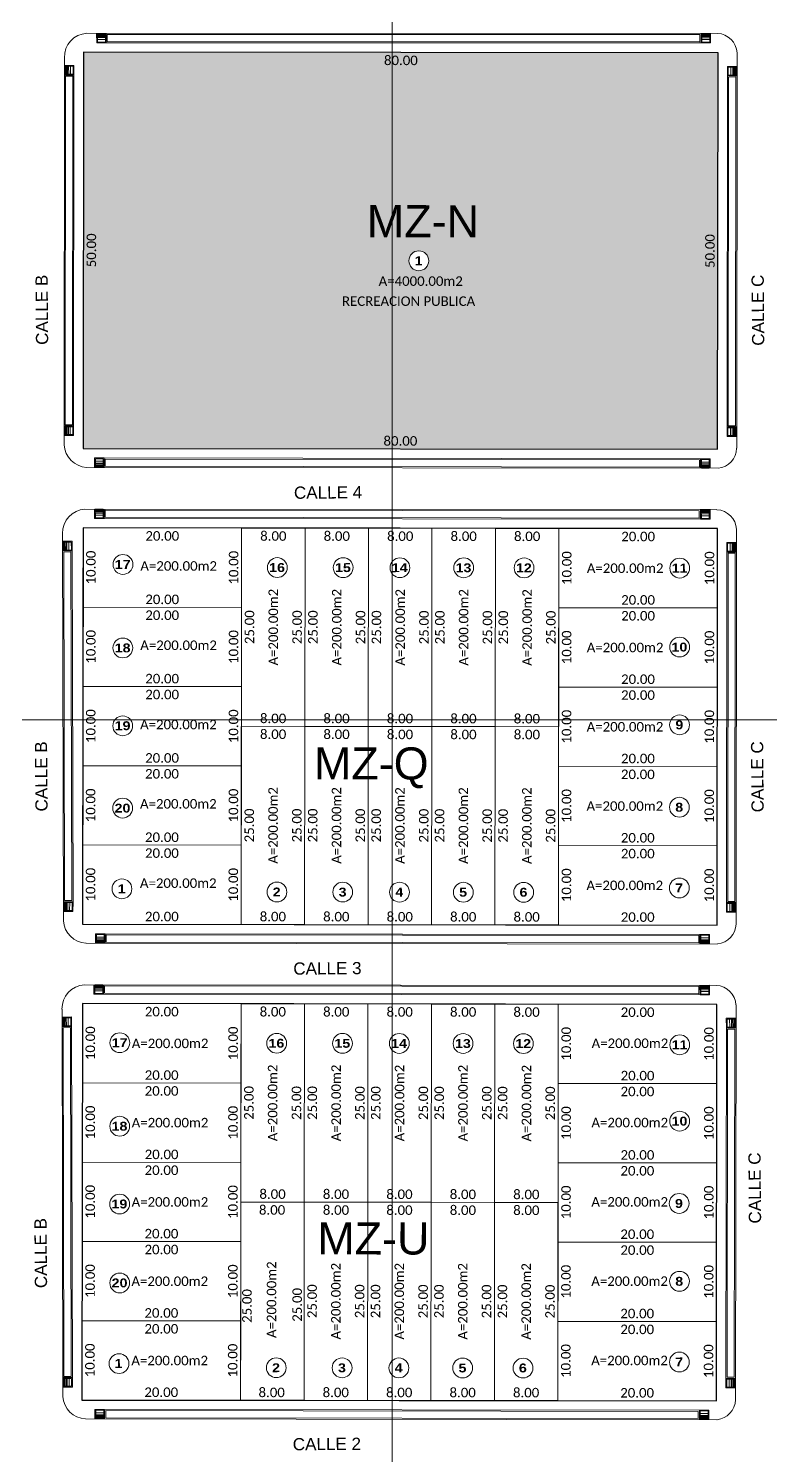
# Model space of a CAD drawing. Header units: inches. Extents: x 0 to 280406, y 0 to 9336832.
# Drawn here: x 279704.2 to 279797.7, y 9336057.2 to 9336237.2 of the extents above; entities that cross this region are included whole.
import ezdxf
from ezdxf.enums import TextEntityAlignment as Align

# ---------------------------------------------------------------- set-up
doc = ezdxf.new("R2010")
doc.units = ezdxf.units.IN
doc.header["$MEASUREMENT"] = 0
doc.linetypes.add('ACAD_ISO04W100', pattern=[30, 24, -3, 0, -3])
for name, color, linetype, lineweight in [('00-DISEÑO LOTES JOSE', 5, 'Continuous', 20), ('circulos', 7, 'Continuous', 15), ('corte vias', 21, 'ACAD_ISO04W100', 0), ('LOTES', 1, 'Continuous', 30), ('manzanas', 5, 'Continuous', 30), ('MANZANAS-ORIGINALES', 147, 'Continuous', 9), ('nombre de calles', 30, 'Continuous', 30), ('numero lote', 7, 'Continuous', 20)]:
    doc.layers.add(name, color=color, linetype=linetype, lineweight=lineweight)
for name, color, linetype in [('COORD', 7, 'Continuous'), ('Cotas', 7, 'Continuous'), ('GRILLA', 7, 'Continuous'), ('textc', 255, 'Continuous')]:
    doc.layers.add(name, color=color, linetype=linetype)
doc.styles.add('Legend', font='calibri.ttf')
doc.styles.add('SAMUEL', font='')
doc.styles.get("Standard").update_dxf_attribs({"font": 'arial.ttf'})
doc.styles.add('ttt', font='swissko.ttf')
doc.styles.get('SAMUEL').set_extended_font_data('Arial Black')
doc.dimstyles.get("Standard").update_dxf_attribs({"dimtxt": 0.18, "dimasz": 0.18, "dimexe": 0.18, "dimexo": 0.0625, "dimgap": 0.09, "dimtad": 0, "dimtih": 1, "dimtoh": 1, "dimdec": 4, "dimzin": 0, "dimdsep": 46, "dimtxsty": 'Standard', "dimcen": 0.09, "dimadec": 0, "dimazin": 0, "dimtfac": 1, "dimtdec": 4, "dimtofl": 0, "dimtmove": 0, "dimatfit": 3, "dimfxl": 1, "dimtolj": 1, "dimtzin": 0, "dimarcsym": 0})

# ---------------------------------------------------------------- blocks, each defined once
blk = doc.blocks.new('ACERAAA')
at = {"layer": 'corte vias', "lineweight": 20}
for p, q in [((293748.46, 9336030.31), (293748.47, 9336029.11)), ((293749.67, 9336029.12), (293749.66, 9336030.31)), ((293824.88, 9336029.12), (293824.87, 9336030.33)), ((293826.07, 9336030.33), (293826.08, 9336029.13)), ((293748.47, 9336029.11), (293749.67, 9336029.12)), ((293826.08, 9336029.13), (293824.88, 9336029.12)), ((293745.64, 9336026.25), (293744.45, 9336026.24)), ((293744.45, 9336025.04), (293745.65, 9336025.05)), ((293745.65, 9336025.05), (293745.64, 9336026.25)), ((293828.2, 9336026.18), (293829.42, 9336026.19)), ((293828.21, 9336024.98), (293828.2, 9336026.18)), ((293829.42, 9336024.99), (293828.21, 9336024.98)), ((293744.6, 9335980.77), (293745.81, 9335980.77)), ((293745.81, 9335980.77), (293745.81, 9335979.57)), ((293829.42, 9335980.77), (293828.21, 9335980.77)), ((293828.21, 9335980.77), (293828.21, 9335979.57)), ((293745.81, 9335979.57), (293744.6, 9335979.57)), ((293828.21, 9335979.57), (293829.42, 9335979.57)), ((293748.66, 9335975.55), (293748.66, 9335976.75)), ((293748.66, 9335976.75), (293749.86, 9335976.75)), ((293749.86, 9335976.75), (293749.86, 9335975.55)), ((293826.07, 9335976.75), (293824.87, 9335976.75)), ((293824.87, 9335976.75), (293824.87, 9335975.55)), ((293826.07, 9335975.55), (293826.07, 9335976.75))]:
    blk.add_line(p, q, dxfattribs=at)
at = {"layer": 'MANZANAS-ORIGINALES'}
for p, q in [((293747.26, 9336030.31), (293826.94, 9336030.33)), ((293748.56, 9336030.32), (293748.57, 9336029.21)), ((293748.56, 9336030.29), (293749.56, 9336030.3)), ((293748.56, 9336030.21), (293749.56, 9336030.22)), ((293749.57, 9336029.22), (293749.56, 9336030.31)), ((293749.67, 9336029.12), (293749.66, 9336030.31)), ((293824.88, 9336029.12), (293824.87, 9336030.33)), ((293824.88, 9336029.12), (293824.87, 9336030.33)), ((293824.88, 9336029.12), (293824.87, 9336030.33)), ((293824.98, 9336029.22), (293824.97, 9336030.33)), ((293825.97, 9336030.31), (293824.97, 9336030.3)), ((293825.97, 9336030.23), (293824.97, 9336030.22)), ((293825.97, 9336030.33), (293825.98, 9336029.23)), ((293748.56, 9336030.13), (293749.56, 9336030.14)), ((293748.56, 9336030.05), (293749.56, 9336030.06)), ((293748.56, 9336029.91), (293749.56, 9336029.92)), ((293748.56, 9336029.77), (293749.56, 9336029.78)), ((293748.57, 9336029.53), (293749.57, 9336029.54)), ((293748.57, 9336029.21), (293749.57, 9336029.22)), ((293749.67, 9336029.12), (293824.88, 9336029.12)), ((293749.81, 9336030.17), (293824.72, 9336030.17)), ((293749.82, 9336029.27), (293749.81, 9336030.17)), ((293749.82, 9336029.27), (293824.72, 9336029.27)), ((293824.72, 9336029.27), (293824.72, 9336030.18)), ((293825.97, 9336030.15), (293824.97, 9336030.14)), ((293825.97, 9336030.07), (293824.97, 9336030.06)), ((293825.97, 9336029.93), (293824.97, 9336029.92)), ((293825.97, 9336029.79), (293824.97, 9336029.78)), ((293825.98, 9336029.55), (293824.98, 9336029.54)), ((293825.98, 9336029.23), (293824.98, 9336029.22)), ((293744.6, 9335978.37), (293744.44, 9336027.23)), ((293829.42, 9335978.06), (293829.42, 9336027.87)), ((293745.54, 9336026.15), (293744.45, 9336026.14)), ((293744.45, 9336025.14), (293745.55, 9336025.15)), ((293745.65, 9336025.05), (293744.45, 9336025.04)), ((293744.47, 9336025.14), (293744.46, 9336026.14)), ((293744.55, 9336025.14), (293744.54, 9336026.14)), ((293745.5, 9336024.9), (293744.6, 9336024.89)), ((293744.74, 9335980.92), (293744.6, 9336024.89)), ((293744.63, 9336025.14), (293744.62, 9336026.14)), ((293744.71, 9336025.14), (293744.7, 9336026.14)), ((293744.85, 9336025.14), (293744.84, 9336026.14)), ((293744.99, 9336025.15), (293744.98, 9336026.15)), ((293745.23, 9336025.15), (293745.22, 9336026.15)), ((293745.5, 9336024.9), (293745.65, 9335980.92)), ((293745.55, 9336025.15), (293745.54, 9336026.15)), ((293745.65, 9336025.05), (293745.81, 9335980.77)), ((293828.21, 9336024.98), (293829.42, 9336024.99)), ((293828.21, 9335980.77), (293828.21, 9336024.98)), ((293828.23, 9336024.98), (293829.42, 9336024.99)), ((293828.3, 9336026.08), (293829.42, 9336026.09)), ((293828.3, 9336025.08), (293828.3, 9336026.08)), ((293829.42, 9336025.09), (293828.3, 9336025.08)), ((293828.36, 9336024.83), (293829.26, 9336024.84)), ((293828.36, 9335980.92), (293828.36, 9336024.83)), ((293828.62, 9336025.08), (293828.62, 9336026.08)), ((293828.86, 9336025.08), (293828.86, 9336026.08)), ((293829, 9336025.08), (293829, 9336026.08)), ((293829.14, 9336025.08), (293829.14, 9336026.08)), ((293829.22, 9336025.08), (293829.22, 9336026.08)), ((293829.26, 9335980.92), (293829.26, 9336024.84)), ((293829.3, 9336025.09), (293829.3, 9336026.09)), ((293829.38, 9336025.09), (293829.38, 9336026.09)), ((293745.81, 9335980.77), (293744.59, 9335980.77)), ((293744.59, 9335980.67), (293745.71, 9335980.67)), ((293744.63, 9335980.67), (293744.63, 9335979.67)), ((293744.71, 9335980.67), (293744.71, 9335979.67)), ((293745.65, 9335980.92), (293744.74, 9335980.92)), ((293744.79, 9335980.67), (293744.79, 9335979.67)), ((293744.87, 9335980.67), (293744.87, 9335979.67)), ((293745.01, 9335980.67), (293745.01, 9335979.67)), ((293745.15, 9335980.67), (293745.15, 9335979.67)), ((293745.39, 9335980.67), (293745.39, 9335979.67)), ((293745.71, 9335980.67), (293745.71, 9335979.67)), ((293828.21, 9335980.77), (293829.42, 9335980.77)), ((293828.23, 9335980.77), (293829.42, 9335980.77)), ((293829.42, 9335980.67), (293828.31, 9335980.67)), ((293828.31, 9335980.67), (293828.31, 9335979.67)), ((293828.36, 9335980.92), (293829.26, 9335980.92)), ((293828.63, 9335980.67), (293828.63, 9335979.67)), ((293828.87, 9335980.67), (293828.87, 9335979.67)), ((293829.01, 9335980.67), (293829.01, 9335979.67)), ((293829.15, 9335980.67), (293829.15, 9335979.67)), ((293829.23, 9335980.67), (293829.23, 9335979.67)), ((293829.31, 9335980.67), (293829.31, 9335979.67)), ((293829.39, 9335980.67), (293829.39, 9335979.67)), ((293745.71, 9335979.67), (293744.6, 9335979.67)), ((293828.31, 9335979.67), (293829.42, 9335979.67)), ((293748.76, 9335975.55), (293748.76, 9335976.65)), ((293748.76, 9335976.65), (293749.76, 9335976.65)), ((293748.76, 9335976.33), (293749.76, 9335976.33)), ((293749.76, 9335976.65), (293749.76, 9335975.55)), ((293749.86, 9335976.75), (293824.87, 9335976.75)), ((293749.86, 9335976.75), (293749.86, 9335975.55)), ((293750.01, 9335976.6), (293824.72, 9335976.6)), ((293750.01, 9335976.6), (293750.01, 9335975.7)), ((293824.72, 9335976.6), (293824.72, 9335975.7)), ((293824.72, 9335976.6), (293824.72, 9335975.7)), ((293824.87, 9335976.75), (293824.87, 9335975.55)), ((293824.87, 9335976.75), (293824.87, 9335975.55)), ((293825.97, 9335976.65), (293824.97, 9335976.65)), ((293824.97, 9335976.65), (293824.97, 9335975.55)), ((293825.97, 9335976.33), (293824.97, 9335976.33)), ((293825.97, 9335975.55), (293825.97, 9335976.65)), ((293747.46, 9335975.55), (293827.09, 9335975.55)), ((293748.76, 9335976.09), (293749.76, 9335976.09)), ((293748.76, 9335975.95), (293749.76, 9335975.95)), ((293748.76, 9335975.81), (293749.76, 9335975.81)), ((293748.76, 9335975.73), (293749.76, 9335975.73)), ((293748.76, 9335975.65), (293749.76, 9335975.65)), ((293748.76, 9335975.57), (293749.76, 9335975.57)), ((293750.01, 9335975.7), (293824.72, 9335975.7)), ((293825.97, 9335976.09), (293824.97, 9335976.09)), ((293825.97, 9335975.95), (293824.97, 9335975.95)), ((293825.97, 9335975.81), (293824.97, 9335975.81)), ((293825.97, 9335975.73), (293824.97, 9335975.73)), ((293825.97, 9335975.65), (293824.97, 9335975.65)), ((293825.97, 9335975.57), (293824.97, 9335975.57))]:
    blk.add_line(p, q, dxfattribs=at)
for centre, radius, start, end in [((293747.46, 9336027.3), 3.02, 93.7901, 181.4016), ((293826.8, 9336027.7), 2.63, 3.6928, 86.8985), ((293747.65, 9335978.6), 3.06, 184.403, 266.3125), ((293826.82, 9335978.14), 2.6, 275.921, 358.3389)]:
    blk.add_arc(centre, radius, start, end, dxfattribs=at)
blk = doc.blocks.new('*D16')
at = {"layer": 'COORD', "color": 0, "lineweight": -2, "transparency": 16777216}
blk.add_line((279750, 9336616.04), (279750, 9336600.44), dxfattribs=at)
at = {"layer": 'Defpoints', "color": 0, "transparency": 16777216}
for p in [(279750, 9336616.1), (279750, 9336615.1), (0, 0)]:
    blk.add_point(p, dxfattribs=at)
at = {"layer": 'COORD', "color": 0, "lineweight": 0, "transparency": 16777216, "insert": (279747.47, 9336607.27), "char_height": 3, "attachment_point": 5, "rotation": 90}
blk.add_mtext('\\A1;279750', dxfattribs=at)
blk = doc.blocks.new('*D18')
at = {"layer": 'COORD', "color": 0, "lineweight": -2, "transparency": 16777216}
blk.add_line((279900, 9336616.04), (279900, 9336600.44), dxfattribs=at)
at = {"layer": 'Defpoints', "color": 0, "transparency": 16777216}
for p in [(279900, 9336616.1), (279900, 9336615.1), (0, 0)]:
    blk.add_point(p, dxfattribs=at)
at = {"layer": 'COORD', "color": 0, "lineweight": 0, "transparency": 16777216, "insert": (279897.47, 9336607.27), "char_height": 3, "attachment_point": 5, "rotation": 90}
blk.add_mtext('\\A1;279900', dxfattribs=at)
blk = doc.blocks.new('*D22')
at = {"layer": 'COORD', "color": 0, "lineweight": -2, "transparency": 16777216}
blk.add_line((279995.36, 9336150), (279977.48, 9336150), dxfattribs=at)
at = {"layer": 'Defpoints', "color": 0, "transparency": 16777216}
for p in [(279994.42, 9336150), (279995.42, 9336150), (0, 0)]:
    blk.add_point(p, dxfattribs=at)
at = {"layer": 'COORD', "color": 0, "lineweight": 0, "transparency": 16777216, "insert": (279985.45, 9336152.53), "char_height": 3, "attachment_point": 5}
blk.add_mtext('\\A1;9336150', dxfattribs=at)
blk = doc.blocks.new('*D24')
at = {"layer": 'COORD', "color": 0, "lineweight": -2, "transparency": 16777216}
blk.add_line((279995.36, 9336300), (279977.48, 9336300), dxfattribs=at)
at = {"layer": 'Defpoints', "color": 0, "transparency": 16777216}
for p in [(279994.42, 9336300), (279995.42, 9336300), (0, 0)]:
    blk.add_point(p, dxfattribs=at)
at = {"layer": 'COORD', "color": 0, "lineweight": 0, "transparency": 16777216, "insert": (279985.45, 9336302.53), "char_height": 3, "attachment_point": 5}
blk.add_mtext('\\A1;9336300', dxfattribs=at)
blk = doc.blocks.new('*D26')
at = {"layer": 'COORD', "color": 0, "lineweight": -2, "transparency": 16777216}
blk.add_line((279995.36, 9336450), (279977.48, 9336450), dxfattribs=at)
at = {"layer": 'Defpoints', "color": 0, "transparency": 16777216}
for p in [(279994.42, 9336450), (279995.42, 9336450), (0, 0)]:
    blk.add_point(p, dxfattribs=at)
at = {"layer": 'COORD', "color": 0, "lineweight": 0, "transparency": 16777216, "insert": (279985.45, 9336452.53), "char_height": 3, "attachment_point": 5}
blk.add_mtext('\\A1;9336450', dxfattribs=at)
blk = doc.blocks.new('*D28')
at = {"layer": 'COORD', "color": 0, "lineweight": -2, "transparency": 16777216}
blk.add_line((279995.36, 9336600), (279977.48, 9336600), dxfattribs=at)
at = {"layer": 'Defpoints', "color": 0, "transparency": 16777216}
for p in [(279994.42, 9336600), (279995.42, 9336600), (0, 0)]:
    blk.add_point(p, dxfattribs=at)
at = {"layer": 'COORD', "color": 0, "lineweight": 0, "transparency": 16777216, "insert": (279985.45, 9336602.53), "char_height": 3, "attachment_point": 5}
blk.add_mtext('\\A1;9336600', dxfattribs=at)

msp = doc.modelspace()

# ---------------------------------------------------------------- hatches: boundary and pattern name
at = {"layer": 'manzanas'}
h = msp.add_hatch(color=3, dxfattribs=at)
h.dxf.hatch_style = 1
h.paths.add_polyline_path([(279791.1, 9336234.12), (279711.1, 9336234.22), (279711.04, 9336184.22), (279791.04, 9336184.12)])
h.paths.add_polyline_path([(279752.11, 9336207.89, -1), (279754.61, 9336207.89, -1)], flags=16)
h.paths.add_polyline_path([(279743.18, 9336201.8), (279743.18, 9336203.8), (279763.47, 9336203.8), (279763.47, 9336201.8)], flags=24)
h.paths.add_polyline_path([(279747.84, 9336204.33), (279747.84, 9336206.33), (279761.32, 9336206.33), (279761.32, 9336204.33)], flags=24)
h.paths.add_polyline_path([(279713.06, 9336206.66), (279711.06, 9336206.66), (279711.07, 9336212.26), (279713.07, 9336212.26)], flags=24)
h.paths.add_polyline_path([(279748.54, 9336232.17), (279748.54, 9336234.17), (279754.14, 9336234.16), (279754.14, 9336232.16)], flags=24)
h.paths.add_polyline_path([(279791.06, 9336206.56), (279789.06, 9336206.57), (279789.07, 9336212.17), (279791.07, 9336212.16)], flags=24)
h.paths.add_polyline_path([(279748.48, 9336184.17), (279748.48, 9336186.17), (279754.08, 9336186.16), (279754.08, 9336184.16)], flags=24)
h.paths.add_polyline_path([(279752.44, 9336206.95), (279752.43, 9336208.82), (279753.45, 9336208.83), (279753.45, 9336206.96)], flags=8)
h.paths.add_polyline_path([(279745.44, 9336209.51), (279745.45, 9336216.27), (279764.37, 9336216.25), (279764.37, 9336209.49)], flags=24)

# ---------------------------------------------------------------- linework, layer by layer
at = {"layer": '00-DISEÑO LOTES JOSE', "color": 1, "ltscale": 2}
for points in [[(279790.01, 9336116.51), (279790.88, 9336116.5)], [(279793.36, 9336112.36), (279793.36, 9336114.04)], [(279708.48, 9336065.84), (279708.48, 9336064.64)]]:
    msp.add_lwpolyline(points, dxfattribs=at)
at = {"layer": 'circulos', "color": 250}
for centre in [(279753.36, 9336207.89), (279716.06, 9336169.59), (279735.52, 9336169.2), (279743.82, 9336169.19), (279750.98, 9336169.18), (279759.02, 9336169.17), (279766.63, 9336169.16), (279786.26, 9336169.13), (279716.04, 9336159.06), (279786.25, 9336159.17), (279716.03, 9336149.24), (279786.24, 9336149.36), (279716.02, 9336138.86), (279786.22, 9336138.97), (279715.93, 9336128.68), (279735.47, 9336128.28), (279743.77, 9336128.27), (279750.93, 9336128.26), (279758.98, 9336128.25), (279766.58, 9336128.24), (279786.21, 9336128.79), (279715.66, 9336109.27), (279735.44, 9336109.2), (279743.74, 9336109.19), (279750.9, 9336109.18), (279758.94, 9336109.17), (279766.55, 9336109.16), (279786.26, 9336109.01), (279786.25, 9336099.38), (279715.65, 9336098.74), (279715.64, 9336088.92), (279786.19, 9336089), (279715.65, 9336078.97), (279786.23, 9336079.18), (279715.56, 9336068.8), (279786.22, 9336069), (279735.39, 9336068.28), (279743.69, 9336068.27), (279750.85, 9336068.26), (279758.89, 9336068.25), (279766.5, 9336068.24)]:
    msp.add_circle(centre, 1.25, dxfattribs=at)
at = {"layer": 'corte vias', "lineweight": 20}
for p, q in [((279712.74, 9336236.58), (279712.75, 9336235.38)), ((279712.75, 9336235.38), (279713.95, 9336235.38)), ((279713.95, 9336235.38), (279713.94, 9336236.58)), ((279788.96, 9336235.36), (279788.95, 9336236.57)), ((279790.16, 9336235.37), (279788.96, 9336235.36)), ((279790.15, 9336236.57), (279790.16, 9336235.37)), ((279709.87, 9336232.52), (279708.68, 9336232.51)), ((279709.88, 9336231.32), (279709.87, 9336232.52)), ((279792.27, 9336232.41), (279793.49, 9336232.42)), ((279792.28, 9336231.22), (279792.27, 9336232.41)), ((279708.68, 9336231.31), (279709.88, 9336231.32)), ((279793.49, 9336231.22), (279792.28, 9336231.22)), ((279708.63, 9336187.06), (279709.84, 9336187.06)), ((279709.84, 9336187.06), (279709.83, 9336185.86)), ((279793.44, 9336186.94), (279792.23, 9336186.94)), ((279792.23, 9336186.94), (279792.23, 9336185.74)), ((279709.83, 9336185.86), (279708.63, 9336185.86)), ((279792.23, 9336185.74), (279793.44, 9336185.74)), ((279712.48, 9336181.82), (279712.48, 9336183.03)), ((279712.48, 9336183.03), (279713.68, 9336183.03)), ((279713.68, 9336183.03), (279713.68, 9336181.82)), ((279790.09, 9336182.93), (279788.89, 9336182.93)), ((279788.89, 9336182.93), (279788.89, 9336181.73)), ((279790.09, 9336181.73), (279790.09, 9336182.93)), ((279712.4, 9336116.58), (279712.4, 9336115.38)), ((279712.4, 9336115.38), (279713.6, 9336115.38)), ((279713.6, 9336115.38), (279713.6, 9336116.58)), ((279788.82, 9336115.29), (279788.81, 9336116.51)), ((279790.02, 9336115.3), (279788.82, 9336115.29)), ((279790.01, 9336116.51), (279790.02, 9336115.3)), ((279709.57, 9336112.52), (279708.38, 9336112.51)), ((279708.38, 9336111.31), (279709.58, 9336111.32)), ((279709.58, 9336111.32), (279709.57, 9336112.52)), ((279792.13, 9336112.35), (279793.36, 9336112.36)), ((279792.14, 9336111.15), (279792.13, 9336112.35)), ((279793.35, 9336111.16), (279792.14, 9336111.15)), ((279708.48, 9336067.04), (279709.68, 9336067.04)), ((279709.68, 9336067.04), (279709.68, 9336065.84)), ((279793.3, 9336066.94), (279792.08, 9336066.94)), ((279792.08, 9336066.94), (279792.08, 9336065.74)), ((279709.68, 9336065.84), (279708.48, 9336065.84)), ((279792.08, 9336065.74), (279793.29, 9336065.74)), ((279712.53, 9336061.82), (279712.53, 9336063.02)), ((279712.53, 9336063.02), (279713.73, 9336063.02)), ((279713.73, 9336063.02), (279713.73, 9336061.82)), ((279789.94, 9336062.93), (279788.74, 9336062.93)), ((279788.74, 9336062.93), (279788.74, 9336061.73)), ((279789.94, 9336061.72), (279789.94, 9336062.93))]:
    msp.add_line(p, q, dxfattribs=at)
at = {"layer": 'GRILLA', "lineweight": 0}
for p, q in [((279750, 9335879.51), (279750, 9336628.63)), ((279422.77, 9336150), (279995.42, 9336150))]:
    msp.add_line(p, q, dxfattribs=at)
at = {"layer": 'LOTES', "lineweight": 13, "flags": 128}
for points in [[(279711.04, 9336184.22), (279791.04, 9336184.12), (279791.1, 9336234.12), (279711.1, 9336234.22)], [(279711.02, 9336174.21), (279731.02, 9336174.18), (279731.01, 9336164.18), (279711.01, 9336164.21)], [(279731.02, 9336174.18), (279739.02, 9336174.17), (279738.99, 9336149.17), (279730.99, 9336149.18)], [(279739.02, 9336174.17), (279747.02, 9336174.16), (279746.99, 9336149.16), (279738.99, 9336149.17)], [(279747.02, 9336174.16), (279755.02, 9336174.15), (279754.99, 9336149.15), (279746.99, 9336149.16)], [(279755.02, 9336174.15), (279763.02, 9336174.14), (279762.99, 9336149.14), (279754.99, 9336149.15)], [(279763.02, 9336174.14), (279771.02, 9336174.13), (279770.99, 9336149.13), (279762.99, 9336149.14)], [(279771.02, 9336174.13), (279791.02, 9336174.11), (279791.01, 9336164.11), (279771.01, 9336164.13)], [(279711.01, 9336164.21), (279731.01, 9336164.18), (279731, 9336154.18), (279711, 9336154.21)], [(279771.01, 9336164.13), (279791.01, 9336164.11), (279791, 9336154.11), (279771, 9336154.13)], [(279711, 9336154.21), (279731, 9336154.18), (279730.98, 9336144.18), (279710.98, 9336144.21)], [(279771, 9336154.13), (279791, 9336154.11), (279790.98, 9336144.11), (279770.98, 9336144.13)], [(279730.99, 9336149.18), (279738.99, 9336149.17), (279738.96, 9336124.17), (279730.96, 9336124.18)], [(279738.99, 9336149.17), (279746.99, 9336149.16), (279746.96, 9336124.16), (279738.96, 9336124.17)], [(279746.99, 9336149.16), (279754.99, 9336149.15), (279754.96, 9336124.15), (279746.96, 9336124.16)], [(279754.99, 9336149.15), (279762.99, 9336149.14), (279762.96, 9336124.14), (279754.96, 9336124.15)], [(279762.99, 9336149.14), (279770.99, 9336149.13), (279770.96, 9336124.13), (279762.96, 9336124.14)], [(279710.98, 9336144.21), (279730.98, 9336144.18), (279730.97, 9336134.18), (279710.97, 9336134.21)], [(279770.98, 9336144.13), (279790.98, 9336144.11), (279790.97, 9336134.11), (279770.97, 9336134.13)], [(279710.97, 9336134.21), (279730.97, 9336134.18), (279730.96, 9336124.18), (279710.96, 9336124.21)], [(279770.97, 9336134.13), (279790.97, 9336134.11), (279790.96, 9336124.11), (279770.96, 9336124.13)], [(279710.95, 9336114.21), (279730.95, 9336114.18), (279730.94, 9336104.18), (279710.94, 9336104.21)], [(279730.95, 9336114.18), (279738.95, 9336114.17), (279738.92, 9336089.17), (279730.92, 9336089.18)], [(279738.95, 9336114.17), (279746.95, 9336114.16), (279746.92, 9336089.16), (279738.92, 9336089.17)], [(279746.95, 9336114.16), (279754.95, 9336114.15), (279754.92, 9336089.15), (279746.92, 9336089.16)], [(279754.95, 9336114.15), (279762.95, 9336114.14), (279762.92, 9336089.14), (279754.92, 9336089.15)], [(279762.95, 9336114.14), (279770.95, 9336114.13), (279770.92, 9336089.13), (279762.92, 9336089.14)], [(279770.95, 9336114.13), (279790.95, 9336114.11), (279790.94, 9336104.11), (279770.94, 9336104.13)], [(279710.94, 9336104.21), (279730.94, 9336104.18), (279730.92, 9336094.18), (279710.92, 9336094.21)], [(279770.94, 9336104.13), (279790.94, 9336104.11), (279790.92, 9336094.11), (279770.92, 9336094.13)], [(279710.92, 9336094.21), (279730.92, 9336094.18), (279730.91, 9336084.18), (279710.91, 9336084.21)], [(279770.92, 9336094.13), (279790.92, 9336094.11), (279790.91, 9336084.11), (279770.91, 9336084.13)], [(279738.92, 9336089.17), (279746.92, 9336089.16), (279746.89, 9336064.16), (279738.89, 9336064.17)], [(279746.92, 9336089.16), (279754.92, 9336089.15), (279754.89, 9336064.15), (279746.89, 9336064.16)], [(279754.92, 9336089.15), (279762.92, 9336089.14), (279762.89, 9336064.14), (279754.89, 9336064.15)], [(279762.92, 9336089.14), (279770.92, 9336089.13), (279770.89, 9336064.13), (279762.89, 9336064.14)], [(279710.91, 9336084.21), (279730.91, 9336084.18), (279730.9, 9336074.18), (279710.9, 9336074.21)], [(279770.91, 9336084.13), (279790.91, 9336084.11), (279790.9, 9336074.11), (279770.9, 9336074.13)], [(279710.9, 9336074.21), (279730.9, 9336074.18), (279730.89, 9336064.18), (279710.89, 9336064.21)], [(279770.9, 9336074.13), (279790.9, 9336074.11), (279790.89, 9336064.11), (279770.89, 9336064.13)]]:
    msp.add_lwpolyline(points, close=True, dxfattribs=at)
msp.add_lwpolyline([(279730.89, 9336064.18), (279738.89, 9336064.17), (279738.92, 9336089.17), (279730.92, 9336089.18), (279730.89, 9336064.18)], dxfattribs=at)
at = {"layer": 'manzanas'}
for points in [[(279711.04, 9336184.22), (279791.04, 9336184.12), (279791.1, 9336234.12), (279711.1, 9336234.22)], [(279710.96, 9336124.21), (279790.96, 9336124.11), (279791.02, 9336174.11), (279711.02, 9336174.21)], [(279710.95, 9336114.21), (279710.89, 9336064.21), (279790.89, 9336064.11), (279790.95, 9336114.11)]]:
    msp.add_lwpolyline(points, close=True, dxfattribs=at)
at = {"layer": 'MANZANAS-ORIGINALES'}
for p, q in [((279711.5, 9336236.58), (279791.02, 9336236.57)), ((279712.84, 9336236.58), (279712.84, 9336235.48)), ((279712.84, 9336236.56), (279713.84, 9336236.56)), ((279712.84, 9336236.48), (279713.84, 9336236.48)), ((279712.84, 9336236.4), (279713.84, 9336236.4)), ((279712.84, 9336236.32), (279713.84, 9336236.32)), ((279712.84, 9336236.18), (279713.84, 9336236.18)), ((279712.84, 9336236.04), (279713.84, 9336236.04)), ((279712.84, 9336235.8), (279713.84, 9336235.8)), ((279712.84, 9336235.48), (279713.84, 9336235.48)), ((279713.84, 9336235.48), (279713.84, 9336236.58)), ((279713.95, 9336235.38), (279713.94, 9336236.58)), ((279713.95, 9336235.38), (279788.96, 9336235.36)), ((279714.05, 9336236.44), (279788.8, 9336236.42)), ((279714.05, 9336235.53), (279714.05, 9336236.44)), ((279714.05, 9336235.53), (279788.8, 9336235.51)), ((279788.8, 9336235.51), (279788.8, 9336236.42)), ((279788.8, 9336235.51), (279788.8, 9336236.36)), ((279788.96, 9336235.36), (279788.95, 9336236.57)), ((279788.96, 9336235.36), (279788.95, 9336236.57)), ((279788.96, 9336235.36), (279788.95, 9336236.57)), ((279788.96, 9336235.36), (279788.95, 9336236.51)), ((279789.06, 9336235.46), (279789.05, 9336236.57)), ((279790.05, 9336236.54), (279789.05, 9336236.54)), ((279790.05, 9336236.46), (279789.05, 9336236.46)), ((279790.05, 9336236.38), (279789.05, 9336236.38)), ((279790.05, 9336236.3), (279789.05, 9336236.3)), ((279790.06, 9336236.16), (279789.06, 9336236.16)), ((279790.06, 9336236.02), (279789.06, 9336236.02)), ((279790.06, 9336235.78), (279789.06, 9336235.78)), ((279790.06, 9336235.46), (279789.06, 9336235.46)), ((279790.05, 9336236.57), (279790.06, 9336235.46)), ((279793.44, 9336184.24), (279793.5, 9336234.11)), ((279708.63, 9336184.66), (279708.68, 9336233.5)), ((279709.77, 9336232.42), (279708.68, 9336232.41)), ((279708.7, 9336231.41), (279708.69, 9336232.41)), ((279708.78, 9336231.41), (279708.77, 9336232.41)), ((279708.86, 9336231.41), (279708.85, 9336232.41)), ((279708.94, 9336231.41), (279708.93, 9336232.41)), ((279709.08, 9336231.41), (279709.07, 9336232.41)), ((279709.22, 9336231.41), (279709.21, 9336232.41)), ((279709.46, 9336231.42), (279709.45, 9336232.42)), ((279709.78, 9336231.42), (279709.77, 9336232.42)), ((279792.38, 9336232.31), (279793.49, 9336232.32)), ((279792.38, 9336231.31), (279792.38, 9336232.31)), ((279792.7, 9336231.31), (279792.7, 9336232.31)), ((279792.94, 9336231.32), (279792.94, 9336232.32)), ((279793.08, 9336231.32), (279793.08, 9336232.32)), ((279793.22, 9336231.32), (279793.21, 9336232.32)), ((279793.3, 9336231.32), (279793.29, 9336232.32)), ((279793.38, 9336231.32), (279793.37, 9336232.32)), ((279793.46, 9336231.32), (279793.45, 9336232.32)), ((279708.68, 9336231.41), (279709.78, 9336231.42)), ((279709.88, 9336231.32), (279708.68, 9336231.31)), ((279708.77, 9336187.2), (279708.83, 9336231.16)), ((279709.73, 9336231.17), (279708.83, 9336231.16)), ((279709.68, 9336187.2), (279709.73, 9336231.17)), ((279709.84, 9336187.06), (279709.88, 9336231.32)), ((279792.23, 9336186.94), (279792.28, 9336231.23)), ((279792.28, 9336231.22), (279793.49, 9336231.22)), ((279793.48, 9336231.32), (279792.38, 9336231.31)), ((279792.38, 9336187.09), (279792.43, 9336231.06)), ((279792.43, 9336231.06), (279793.34, 9336231.07)), ((279793.28, 9336187.09), (279793.34, 9336231.07)), ((279709.84, 9336187.06), (279708.63, 9336187.06)), ((279708.63, 9336186.96), (279709.74, 9336186.96)), ((279708.66, 9336186.96), (279708.65, 9336185.96)), ((279708.74, 9336186.96), (279708.73, 9336185.96)), ((279709.68, 9336187.2), (279708.77, 9336187.2)), ((279708.82, 9336186.96), (279708.81, 9336185.96)), ((279708.9, 9336186.96), (279708.89, 9336185.96)), ((279709.04, 9336186.96), (279709.03, 9336185.96)), ((279709.18, 9336186.96), (279709.17, 9336185.96)), ((279709.42, 9336186.96), (279709.41, 9336185.96)), ((279709.74, 9336186.96), (279709.73, 9336185.96)), ((279793.44, 9336186.84), (279792.33, 9336186.84)), ((279792.33, 9336186.84), (279792.33, 9336185.84)), ((279792.38, 9336187.09), (279793.28, 9336187.09)), ((279792.65, 9336186.84), (279792.65, 9336185.84)), ((279792.89, 9336186.84), (279792.89, 9336185.84)), ((279793.03, 9336186.84), (279793.03, 9336185.84)), ((279793.17, 9336186.84), (279793.17, 9336185.84)), ((279793.25, 9336186.84), (279793.25, 9336185.84)), ((279793.33, 9336186.84), (279793.33, 9336185.84)), ((279793.41, 9336186.84), (279793.41, 9336185.84)), ((279709.73, 9336185.96), (279708.63, 9336185.96)), ((279792.33, 9336185.84), (279793.44, 9336185.84)), ((279711.48, 9336181.83), (279791.1, 9336181.73)), ((279712.58, 9336181.82), (279712.58, 9336182.93)), ((279712.58, 9336182.93), (279713.58, 9336182.93)), ((279712.58, 9336182.61), (279713.58, 9336182.61)), ((279712.58, 9336182.37), (279713.58, 9336182.37)), ((279712.58, 9336182.23), (279713.58, 9336182.23)), ((279712.58, 9336182.09), (279713.58, 9336182.09)), ((279712.58, 9336182.01), (279713.58, 9336182.01)), ((279712.58, 9336181.93), (279713.58, 9336181.93)), ((279712.58, 9336181.85), (279713.58, 9336181.85)), ((279713.58, 9336182.93), (279713.58, 9336181.82)), ((279713.68, 9336183.03), (279788.89, 9336182.93)), ((279713.68, 9336183.03), (279713.68, 9336181.83)), ((279713.83, 9336182.87), (279788.74, 9336182.78)), ((279713.83, 9336182.87), (279713.83, 9336181.97)), ((279713.83, 9336181.97), (279788.74, 9336181.88)), ((279788.74, 9336182.78), (279788.74, 9336181.88)), ((279788.74, 9336182.78), (279788.74, 9336181.88)), ((279788.89, 9336182.93), (279788.89, 9336181.73)), ((279788.89, 9336182.93), (279788.89, 9336181.73)), ((279788.89, 9336182.93), (279788.89, 9336181.73)), ((279789.99, 9336182.83), (279788.99, 9336182.83)), ((279788.99, 9336182.83), (279788.99, 9336181.73)), ((279789.99, 9336182.51), (279788.99, 9336182.51)), ((279789.99, 9336182.27), (279788.99, 9336182.27)), ((279789.99, 9336182.13), (279788.99, 9336182.13)), ((279789.99, 9336181.99), (279788.99, 9336181.99)), ((279789.99, 9336181.91), (279788.99, 9336181.91)), ((279789.99, 9336181.83), (279788.99, 9336181.83)), ((279789.99, 9336181.75), (279788.99, 9336181.75)), ((279789.99, 9336181.73), (279789.99, 9336182.83)), ((279711.2, 9336116.58), (279790.88, 9336116.5)), ((279712.5, 9336116.58), (279712.5, 9336115.48)), ((279712.5, 9336116.56), (279713.5, 9336116.56)), ((279712.5, 9336116.48), (279713.5, 9336116.48)), ((279712.5, 9336116.4), (279713.5, 9336116.4)), ((279712.5, 9336116.32), (279713.5, 9336116.32)), ((279712.5, 9336116.18), (279713.5, 9336116.18)), ((279712.5, 9336116.04), (279713.5, 9336116.04)), ((279712.5, 9336115.8), (279713.5, 9336115.8)), ((279712.5, 9336115.48), (279713.5, 9336115.48)), ((279713.5, 9336115.48), (279713.5, 9336116.58)), ((279713.6, 9336115.38), (279713.6, 9336116.58)), ((279713.6, 9336115.39), (279788.82, 9336115.29)), ((279713.75, 9336116.44), (279788.66, 9336116.35)), ((279713.75, 9336115.54), (279713.75, 9336116.44)), ((279713.75, 9336115.54), (279788.66, 9336115.44)), ((279788.66, 9336115.44), (279788.66, 9336116.36)), ((279788.82, 9336115.29), (279788.81, 9336116.51)), ((279788.82, 9336115.3), (279788.81, 9336116.51)), ((279788.82, 9336115.29), (279788.81, 9336116.51)), ((279788.91, 9336115.4), (279788.91, 9336116.51)), ((279789.91, 9336116.48), (279788.91, 9336116.48)), ((279789.91, 9336116.4), (279788.91, 9336116.4)), ((279789.91, 9336116.32), (279788.91, 9336116.32)), ((279789.91, 9336116.24), (279788.91, 9336116.24)), ((279789.91, 9336116.1), (279788.91, 9336116.1)), ((279789.91, 9336115.96), (279788.91, 9336115.96)), ((279789.91, 9336115.72), (279788.91, 9336115.72)), ((279789.91, 9336115.4), (279788.91, 9336115.4)), ((279789.91, 9336116.51), (279789.91, 9336115.4)), ((279708.48, 9336064.64), (279708.38, 9336113.5)), ((279793.29, 9336064.23), (279793.36, 9336114.04)), ((279709.47, 9336112.42), (279708.38, 9336112.41)), ((279708.38, 9336111.41), (279709.48, 9336111.42)), ((279709.58, 9336111.32), (279708.38, 9336111.31)), ((279708.4, 9336111.41), (279708.39, 9336112.41)), ((279708.48, 9336111.41), (279708.47, 9336112.41)), ((279708.56, 9336111.41), (279708.55, 9336112.41)), ((279708.64, 9336111.42), (279708.63, 9336112.42)), ((279708.78, 9336111.42), (279708.77, 9336112.42)), ((279708.92, 9336111.42), (279708.91, 9336112.42)), ((279709.16, 9336111.42), (279709.15, 9336112.42)), ((279709.48, 9336111.42), (279709.47, 9336112.42)), ((279709.58, 9336111.32), (279709.68, 9336067.04)), ((279792.23, 9336112.25), (279793.36, 9336112.26)), ((279792.24, 9336111.25), (279792.23, 9336112.25)), ((279793.35, 9336111.26), (279792.24, 9336111.25)), ((279792.56, 9336111.25), (279792.55, 9336112.25)), ((279792.8, 9336111.25), (279792.79, 9336112.25)), ((279792.94, 9336111.25), (279792.93, 9336112.25)), ((279793.08, 9336111.25), (279793.07, 9336112.25)), ((279793.16, 9336111.25), (279793.15, 9336112.25)), ((279793.24, 9336111.25), (279793.23, 9336112.25)), ((279793.32, 9336111.26), (279793.31, 9336112.26)), ((279709.43, 9336111.17), (279708.53, 9336111.16)), ((279708.62, 9336067.19), (279708.53, 9336111.16)), ((279709.43, 9336111.17), (279709.53, 9336067.19)), ((279792.08, 9336066.94), (279792.14, 9336111.15)), ((279792.14, 9336111.15), (279793.35, 9336111.15)), ((279792.16, 9336111.15), (279793.35, 9336111.16)), ((279792.23, 9336067.09), (279792.29, 9336111)), ((279792.29, 9336111), (279793.19, 9336111)), ((279793.14, 9336067.09), (279793.19, 9336111)), ((279709.68, 9336067.04), (279708.47, 9336067.04)), ((279708.47, 9336066.94), (279709.58, 9336066.94)), ((279708.5, 9336066.94), (279708.5, 9336065.94)), ((279708.58, 9336066.94), (279708.58, 9336065.94)), ((279709.53, 9336067.19), (279708.62, 9336067.19)), ((279708.66, 9336066.94), (279708.66, 9336065.94)), ((279708.74, 9336066.94), (279708.74, 9336065.94)), ((279708.88, 9336066.94), (279708.88, 9336065.94)), ((279709.02, 9336066.94), (279709.02, 9336065.94)), ((279709.26, 9336066.94), (279709.26, 9336065.94)), ((279709.58, 9336066.94), (279709.58, 9336065.94)), ((279792.08, 9336066.94), (279793.3, 9336066.94)), ((279792.11, 9336066.94), (279793.3, 9336066.94)), ((279793.3, 9336066.84), (279792.18, 9336066.84)), ((279792.18, 9336066.84), (279792.18, 9336065.84)), ((279792.23, 9336067.09), (279793.14, 9336067.09)), ((279792.5, 9336066.84), (279792.5, 9336065.84)), ((279792.74, 9336066.84), (279792.74, 9336065.84)), ((279792.88, 9336066.84), (279792.88, 9336065.84)), ((279793.02, 9336066.84), (279793.02, 9336065.84)), ((279793.1, 9336066.84), (279793.1, 9336065.84)), ((279793.18, 9336066.84), (279793.18, 9336065.84)), ((279793.26, 9336066.84), (279793.26, 9336065.84)), ((279709.58, 9336065.94), (279708.48, 9336065.94)), ((279792.18, 9336065.84), (279793.29, 9336065.84)), ((279712.63, 9336061.82), (279712.63, 9336062.92)), ((279712.63, 9336062.92), (279713.63, 9336062.92)), ((279712.63, 9336062.6), (279713.63, 9336062.6)), ((279713.63, 9336062.92), (279713.63, 9336061.81)), ((279713.73, 9336063.02), (279788.74, 9336062.93)), ((279713.73, 9336063.02), (279713.73, 9336061.82)), ((279713.88, 9336062.87), (279788.59, 9336062.78)), ((279713.88, 9336062.87), (279713.88, 9336061.97)), ((279788.59, 9336062.78), (279788.59, 9336061.88)), ((279788.59, 9336062.78), (279788.59, 9336061.88)), ((279788.74, 9336062.93), (279788.74, 9336061.73)), ((279788.74, 9336062.93), (279788.74, 9336061.73)), ((279789.84, 9336062.83), (279788.84, 9336062.83)), ((279788.84, 9336062.83), (279788.84, 9336061.72)), ((279789.84, 9336061.72), (279789.84, 9336062.83)), ((279711.33, 9336061.82), (279790.96, 9336061.72)), ((279712.63, 9336062.36), (279713.63, 9336062.36)), ((279712.63, 9336062.22), (279713.63, 9336062.22)), ((279712.63, 9336062.08), (279713.63, 9336062.08)), ((279712.63, 9336062), (279713.63, 9336062)), ((279712.63, 9336061.92), (279713.63, 9336061.92)), ((279712.63, 9336061.84), (279713.63, 9336061.84)), ((279713.88, 9336061.97), (279788.59, 9336061.88)), ((279789.84, 9336062.51), (279788.84, 9336062.51)), ((279789.84, 9336062.27), (279788.84, 9336062.27)), ((279789.84, 9336062.13), (279788.84, 9336062.13)), ((279789.84, 9336061.99), (279788.84, 9336061.99)), ((279789.84, 9336061.91), (279788.84, 9336061.91)), ((279789.84, 9336061.83), (279788.84, 9336061.83)), ((279789.84, 9336061.75), (279788.84, 9336061.75))]:
    msp.add_line(p, q, dxfattribs=at)
for centre, radius, start, end in [((279711.69, 9336233.57), 3.02, 93.7209, 181.3323), ((279790.88, 9336233.94), 2.63, 3.6236, 86.8292), ((279711.71, 9336184.91), 3.09, 184.5338, 265.7193), ((279790.84, 9336184.32), 2.6, 275.8517, 358.2696), ((279711.39, 9336113.57), 3.02, 93.7209, 181.3323), ((279790.73, 9336113.88), 2.63, 3.6236, 86.8292), ((279711.53, 9336064.87), 3.06, 184.3337, 266.2432), ((279790.69, 9336064.31), 2.6, 275.8517, 358.2696)]:
    msp.add_arc(centre, radius, start, end, dxfattribs=at)

# ---------------------------------------------------------------- block references
at = {"rotation": 359.9307389415724}
msp.add_blockref('ACERAAA', (-25321.48, 508.18), dxfattribs=at)

# ---------------------------------------------------------------- texts
at = {"layer": 'Cotas', "style": 'Legend'}
for s, rotation, p in [('80.00', 359.9307, (279751.1, 9336233.17)), ('50.00', 89.9307, (279712.07, 9336209.21)), ('50.00', 89.9307, (279790.07, 9336209.12)), ('80.00', 359.9307, (279751.04, 9336185.17)), ('20.00', 359.9307, (279721.02, 9336173.19)), ('8.00', 359.9307, (279735.02, 9336173.18)), ('8.00', 359.9307, (279743.02, 9336173.17)), ('8.00', 359.9307, (279751.02, 9336173.16)), ('8.00', 359.9307, (279759.02, 9336173.15)), ('8.00', 359.9307, (279767.02, 9336173.14)), ('20.00', 359.9307, (279781.02, 9336173.12)), ('10.00', 89.9307, (279712.01, 9336169.2)), ('10.00', 89.9307, (279730.01, 9336169.18)), ('10.00', 89.9307, (279772.01, 9336169.13)), ('10.00', 89.9307, (279790.01, 9336169.11)), ('20.00', 359.9307, (279721.01, 9336165.19)), ('A=200.00m2', 90, (279735.01, 9336161.68)), ('A=200.00m2', 90, (279743.01, 9336161.67)), ('A=200.00m2', 90, (279751.01, 9336161.66)), ('A=200.00m2', 90, (279759.01, 9336161.65)), ('A=200.00m2', 90, (279767.01, 9336161.64)), ('20.00', 359.9307, (279781.01, 9336165.12)), ('20.00', 359.9307, (279721.01, 9336163.19)), ('25.00', 89.9307, (279732.01, 9336161.68)), ('25.00', 89.9307, (279738.01, 9336161.67)), ('25.00', 89.9307, (279740.01, 9336161.67)), ('25.00', 89.9307, (279746.01, 9336161.66)), ('25.00', 89.9307, (279748.01, 9336161.66)), ('25.00', 89.9307, (279754.01, 9336161.65)), ('25.00', 89.9307, (279756.01, 9336161.65)), ('25.00', 89.9307, (279762.01, 9336161.64)), ('25.00', 89.9307, (279764.01, 9336161.64)), ('25.00', 89.9307, (279770.01, 9336161.63)), ('20.00', 359.9307, (279781.01, 9336163.12)), ('10.00', 89.9307, (279712, 9336159.2)), ('10.00', 89.9307, (279730, 9336159.18)), ('10.00', 89.9307, (279772, 9336159.13)), ('10.00', 89.9307, (279790, 9336159.11)), ('20.00', 359.9307, (279721, 9336155.19)), ('20.00', 359.9307, (279781, 9336155.12)), ('20.00', 359.9307, (279721, 9336153.19)), ('20.00', 359.9307, (279781, 9336153.12)), ('10.00', 89.9307, (279711.99, 9336149.2)), ('10.00', 89.9307, (279729.99, 9336149.18)), ('8.00', 359.9307, (279734.99, 9336150.18)), ('8.00', 359.9307, (279742.99, 9336150.17)), ('8.00', 359.9307, (279750.99, 9336150.16)), ('8.00', 359.9307, (279758.99, 9336150.15)), ('8.00', 359.9307, (279766.99, 9336150.14)), ('10.00', 89.9307, (279771.99, 9336149.13)), ('10.00', 89.9307, (279789.99, 9336149.11)), ('8.00', 359.9307, (279734.99, 9336148.18)), ('8.00', 359.9307, (279742.99, 9336148.17)), ('8.00', 359.9307, (279750.99, 9336148.16)), ('8.00', 359.9307, (279758.99, 9336148.15)), ('8.00', 359.9307, (279766.99, 9336148.14)), ('20.00', 359.9307, (279720.99, 9336145.19)), ('20.00', 359.9307, (279780.99, 9336145.12)), ('20.00', 359.9307, (279720.98, 9336143.19)), ('20.00', 359.9307, (279780.98, 9336143.12)), ('10.00', 89.9307, (279711.98, 9336139.2)), ('10.00', 89.9307, (279729.98, 9336139.18)), ('A=200.00m2', 90, (279734.98, 9336136.68)), ('A=200.00m2', 90, (279742.98, 9336136.67)), ('A=200.00m2', 90, (279750.98, 9336136.66)), ('A=200.00m2', 90, (279758.98, 9336136.65)), ('A=200.00m2', 90, (279766.98, 9336136.64)), ('10.00', 89.9307, (279771.98, 9336139.13)), ('10.00', 89.9307, (279789.98, 9336139.11)), ('25.00', 89.9307, (279731.98, 9336136.68)), ('25.00', 89.9307, (279737.98, 9336136.67)), ('25.00', 89.9307, (279739.98, 9336136.67)), ('25.00', 89.9307, (279745.98, 9336136.66)), ('25.00', 89.9307, (279747.98, 9336136.66)), ('25.00', 89.9307, (279753.98, 9336136.65)), ('25.00', 89.9307, (279755.98, 9336136.65)), ('25.00', 89.9307, (279761.98, 9336136.64)), ('25.00', 89.9307, (279763.98, 9336136.64)), ('25.00', 89.9307, (279769.98, 9336136.63)), ('20.00', 359.9307, (279720.97, 9336135.19)), ('20.00', 359.9307, (279780.97, 9336135.12)), ('20.00', 359.9307, (279720.97, 9336133.19)), ('20.00', 359.9307, (279780.97, 9336133.12)), ('10.00', 89.9307, (279711.97, 9336129.2)), ('10.00', 89.9307, (279729.97, 9336129.18)), ('10.00', 89.9307, (279771.97, 9336129.13)), ('10.00', 89.9307, (279789.97, 9336129.11)), ('20.00', 359.9307, (279720.96, 9336125.19)), ('8.00', 359.9307, (279734.96, 9336125.18)), ('8.00', 359.9307, (279742.96, 9336125.17)), ('8.00', 359.9307, (279750.96, 9336125.16)), ('8.00', 359.9307, (279758.96, 9336125.15)), ('8.00', 359.9307, (279766.96, 9336125.14)), ('20.00', 359.9307, (279780.96, 9336125.12)), ('20.00', 359.9307, (279720.95, 9336113.19)), ('8.00', 359.9307, (279734.95, 9336113.18)), ('8.00', 359.9307, (279742.95, 9336113.17)), ('8.00', 359.9307, (279750.95, 9336113.16)), ('8.00', 359.9307, (279758.95, 9336113.15)), ('8.00', 359.9307, (279766.95, 9336113.14)), ('20.00', 359.9307, (279780.95, 9336113.12)), ('10.00', 89.9307, (279711.94, 9336109.21)), ('10.00', 89.9307, (279729.94, 9336109.18)), ('10.00', 89.9307, (279771.94, 9336109.13)), ('10.00', 89.9307, (279789.94, 9336109.11)), ('20.00', 359.9307, (279720.94, 9336105.19)), ('A=200.00m2', 90, (279734.93, 9336101.68)), ('A=200.00m2', 90, (279742.93, 9336101.67)), ('A=200.00m2', 90, (279750.93, 9336101.66)), ('A=200.00m2', 90, (279758.93, 9336101.65)), ('A=200.00m2', 90, (279766.93, 9336101.64)), ('20.00', 359.9307, (279780.94, 9336105.12)), ('20.00', 359.9307, (279720.93, 9336103.19)), ('25.00', 89.9307, (279731.93, 9336101.68)), ('25.00', 89.9307, (279737.93, 9336101.67)), ('25.00', 89.9307, (279739.93, 9336101.67)), ('25.00', 89.9307, (279745.93, 9336101.66)), ('25.00', 89.9307, (279747.93, 9336101.66)), ('25.00', 89.9307, (279753.93, 9336101.65)), ('25.00', 89.9307, (279755.93, 9336101.65)), ('25.00', 89.9307, (279761.93, 9336101.64)), ('25.00', 89.9307, (279763.93, 9336101.64)), ('25.00', 89.9307, (279769.93, 9336101.63)), ('20.00', 359.9307, (279780.93, 9336103.12)), ('10.00', 89.9307, (279711.93, 9336099.21)), ('10.00', 89.9307, (279729.93, 9336099.18)), ('10.00', 89.9307, (279771.93, 9336099.13)), ('10.00', 89.9307, (279789.93, 9336099.11)), ('20.00', 359.9307, (279720.93, 9336095.19)), ('20.00', 359.9307, (279780.93, 9336095.12)), ('20.00', 359.9307, (279720.92, 9336093.19)), ('20.00', 359.9307, (279780.92, 9336093.12)), ('10.00', 89.9307, (279711.92, 9336089.21)), ('10.00', 89.9307, (279729.92, 9336089.18)), ('8.00', 359.9307, (279734.92, 9336090.18)), ('8.00', 359.9307, (279742.92, 9336090.17)), ('8.00', 359.9307, (279750.92, 9336090.16)), ('8.00', 359.9307, (279758.92, 9336090.15)), ('8.00', 359.9307, (279766.92, 9336090.14)), ('10.00', 89.9307, (279771.92, 9336089.13)), ('10.00', 89.9307, (279789.92, 9336089.11)), ('8.00', 359.9307, (279734.86, 9336088.18)), ('8.00', 359.9307, (279742.92, 9336088.17)), ('8.00', 359.9307, (279750.92, 9336088.16)), ('8.00', 359.9307, (279758.92, 9336088.15)), ('8.00', 359.9307, (279766.92, 9336088.14)), ('20.00', 359.9307, (279720.91, 9336085.19)), ('20.00', 359.9307, (279780.91, 9336085.12)), ('20.00', 359.9307, (279720.91, 9336083.19)), ('20.00', 359.9307, (279780.91, 9336083.12)), ('10.00', 89.9307, (279711.91, 9336079.21)), ('10.00', 89.9307, (279729.91, 9336079.18)), ('A=200.00m2', 90, (279734.79, 9336076.86)), ('A=200.00m2', 90, (279742.9, 9336076.67)), ('A=200.00m2', 90, (279750.9, 9336076.66)), ('A=200.00m2', 90, (279758.9, 9336076.65)), ('A=200.00m2', 90, (279766.9, 9336076.64)), ('10.00', 89.9307, (279771.91, 9336079.13)), ('10.00', 89.9307, (279789.91, 9336079.11)), ('25.00', 89.9307, (279731.69, 9336076.07)), ('25.00', 89.9307, (279738.02, 9336076.21)), ('25.00', 89.9307, (279739.9, 9336076.67)), ('25.00', 89.9307, (279745.9, 9336076.66)), ('25.00', 89.9307, (279747.9, 9336076.66)), ('25.00', 89.9307, (279753.9, 9336076.65)), ('25.00', 89.9307, (279755.9, 9336076.65)), ('25.00', 89.9307, (279761.9, 9336076.64)), ('25.00', 89.9307, (279763.9, 9336076.64)), ('25.00', 89.9307, (279769.9, 9336076.63)), ('20.00', 359.9307, (279720.9, 9336075.19)), ('20.00', 359.9307, (279780.9, 9336075.12)), ('20.00', 359.9307, (279720.9, 9336073.19)), ('20.00', 359.9307, (279780.9, 9336073.12)), ('10.00', 89.9307, (279711.89, 9336069.21)), ('10.00', 89.9307, (279729.89, 9336069.18)), ('10.00', 89.9307, (279771.89, 9336069.13)), ('10.00', 89.9307, (279789.89, 9336069.11)), ('20.00', 359.9307, (279720.89, 9336065.19)), ('8.00', 359.9307, (279734.81, 9336065.17)), ('8.00', 359.9307, (279742.89, 9336065.17)), ('8.00', 359.9307, (279750.89, 9336065.16)), ('8.00', 359.9307, (279758.89, 9336065.15)), ('8.00', 359.9307, (279766.89, 9336065.14)), ('20.00', 359.9307, (279780.89, 9336065.12))]:
    msp.add_text(s, height=1.2, rotation=rotation, dxfattribs=at).set_placement(p, align=Align.MIDDLE_CENTER)
for s, p in [('A=4000.00m2', (279753.6, 9336205.33)), ('RECREACION PUBLICA', (279752.07, 9336202.8)), ('A=200.00m2', (279723.08, 9336169.4)), ('A=200.00m2', (279779.38, 9336169.12)), ('A=200.00m2', (279723.07, 9336159.4)), ('A=200.00m2', (279779.37, 9336159.12)), ('A=200.00m2', (279723.05, 9336149.4)), ('A=200.00m2', (279779.36, 9336149.12)), ('A=200.00m2', (279723.04, 9336139.4)), ('A=200.00m2', (279779.34, 9336139.12)), ('A=200.00m2', (279723.03, 9336129.4)), ('A=200.00m2', (279779.33, 9336129.12)), ('A=200.00m2', (279722, 9336109.19)), ('A=200.00m2', (279779.98, 9336109.2)), ('A=200.00m2', (279721.99, 9336099.19)), ('A=200.00m2', (279779.96, 9336099.2)), ('A=200.00m2', (279721.98, 9336089.19)), ('A=200.00m2', (279779.95, 9336089.2)), ('A=200.00m2', (279721.96, 9336079.19)), ('A=200.00m2', (279779.94, 9336079.2)), ('A=200.00m2', (279721.95, 9336069.19)), ('A=200.00m2', (279779.93, 9336069.2))]:
    msp.add_text(s, height=1.2, dxfattribs=at).set_placement(p, align=Align.MIDDLE_CENTER)
at = {"layer": 'nombre de calles', "color": 0}
for s, rotation, p in [('CALLE B', 90.4394, (279706.63, 9336197.29)), ('CALLE C', 90.4394, (279796.92, 9336197.18)), ('CALLE 4', 0.4394, (279737.62, 9336177.87)), ('CALLE C', 90.4394, (279796.85, 9336138.33)), ('CALLE B', 90.4394, (279706.56, 9336138.44)), ('CALLE 3', 0.4394, (279737.54, 9336117.85)), ('CALLE C', 90.4394, (279796.52, 9336086.47)), ('CALLE B', 90.4394, (279706.49, 9336078.32)), ('CALLE 2', 0.4394, (279737.47, 9336057.86))]:
    msp.add_text(s, height=1.54, rotation=rotation, dxfattribs=at).set_placement(p)
at = {"layer": 'numero lote', "color": 0, "lineweight": 9, "style": 'SAMUEL'}
for s, height, p in [('1', 1.12, (279753.33, 9336207.33)), ('17', 1.122, (279716.03, 9336169.03)), ('16', 1.122, (279735.49, 9336168.64)), ('15', 1.122, (279743.8, 9336168.63)), ('14', 1.122, (279750.95, 9336168.62)), ('13', 1.122, (279759, 9336168.61)), ('12', 1.122, (279766.61, 9336168.6)), ('11', 1.122, (279786.24, 9336168.57)), ('18', 1.122, (279716.02, 9336158.5)), ('10', 1.122, (279786.22, 9336158.61)), ('19', 1.122, (279716.01, 9336148.69)), ('9', 1.12, (279786.21, 9336148.8)), ('20', 1.122, (279716, 9336138.3)), ('8', 1.12, (279786.2, 9336138.41)), ('1', 1.12, (279715.91, 9336128.12)), ('7', 1.12, (279786.19, 9336128.24)), ('2', 1.12, (279735.44, 9336127.72)), ('3', 1.12, (279743.75, 9336127.71)), ('4', 1.12, (279750.9, 9336127.7)), ('5', 1.12, (279758.95, 9336127.69)), ('6', 1.12, (279766.56, 9336127.69)), ('17', 1.122, (279715.64, 9336108.71)), ('16', 1.122, (279735.41, 9336108.64)), ('15', 1.122, (279743.72, 9336108.63)), ('14', 1.122, (279750.87, 9336108.62)), ('13', 1.122, (279758.92, 9336108.61)), ('12', 1.122, (279766.53, 9336108.6)), ('11', 1.122, (279786.24, 9336108.45)), ('18', 1.122, (279715.62, 9336098.18)), ('10', 1.122, (279786.23, 9336098.82)), ('19', 1.122, (279715.61, 9336088.37)), ('9', 1.12, (279786.16, 9336088.44)), ('20', 1.122, (279715.63, 9336078.42)), ('8', 1.12, (279786.2, 9336078.62)), ('1', 1.12, (279715.5, 9336068.26)), ('2', 1.12, (279735.36, 9336067.72)), ('3', 1.12, (279743.67, 9336067.71)), ('4', 1.12, (279750.82, 9336067.7)), ('5', 1.12, (279758.87, 9336067.69)), ('6', 1.12, (279766.48, 9336067.69)), ('7', 1.12, (279786.19, 9336068.45))]:
    msp.add_text(s, height=height, rotation=0.2127, dxfattribs=at).set_placement(p, align=Align.CENTER)
at = {"layer": 'textc', "color": 6, "lineweight": 13, "style": 'ttt'}
for s, p in [('MZ-N', (279746.8, 9336210.86)), ('MZ-Q', (279740.13, 9336142.48)), ('MZ-U', (279740.55, 9336082.57))]:
    msp.add_text(s, height=4.054, rotation=359.9307, dxfattribs=at).set_placement(p)

# ---------------------------------------------------------------- dimensions: what is measured, and where the dimension line sits
at = {"layer": 'COORD', "lineweight": 0}
for feature_location, offset, dtype, picture, middle in [((279750, 9336616.1), (0, -1), 1, '*D16', (279747.47, 9336607.27)), ((279900, 9336616.1), (0, -1), 1, '*D18', (279897.47, 9336607.27)), ((279995.42, 9336600), (-1, 0), 0, '*D28', (279985.45, 9336602.53)), ((279995.42, 9336450), (-1, 0), 0, '*D26', (279985.45, 9336452.53)), ((279995.42, 9336300), (-1, 0), 0, '*D24', (279985.45, 9336302.53)), ((279995.42, 9336150), (-1, 0), 0, '*D22', (279985.45, 9336152.53))]:
    dim = msp.add_ordinate_dim(feature_location=feature_location, offset=offset, dtype=dtype, origin=(0, 0), dimstyle='Standard', override={"dimtxt": 3, "dimgap": 1, "dimtad": 1, "dimdec": 0}, dxfattribs=at)
    dim.commit()
    dim.dimension.update_dxf_attribs({"geometry": picture, "text_midpoint": middle})

doc.saveas('drawing.dxf')
